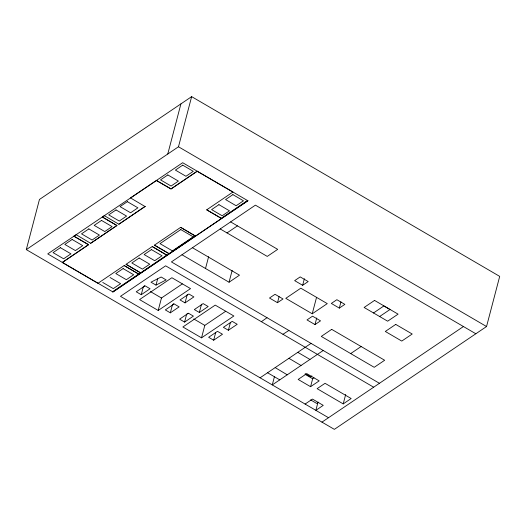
<?xml version="1.0" encoding="UTF-8"?>
<svg xmlns="http://www.w3.org/2000/svg" width="526" height="526" viewBox="0 0 526 526"><rect width="100%" height="100%" fill="white"/><g stroke="black" fill="none" stroke-linecap="round" stroke-linejoin="round"><path stroke-width="0.79" d="M26.3 249.613L39.457 199.472L191.642 96.639L499.7 276.387L486.543 326.528L334.358 429.361L26.3 249.613L178.485 146.774L191.642 96.639M124.169 265.604L138.732 274.099L124.195 265.512L97.968 283.304L62.278 262.481L88.499 244.689L73.942 236.194L88.499 244.689M73.916 236.279L76.138 234.708L90.676 243.295L116.897 225.496L102.333 217.001L116.897 225.496M118.869 224.24L145.097 206.448L118.869 224.24L104.332 215.653L102.314 217.093M247.871 200.748L112.926 291.93L47.741 253.894L182.68 162.712L247.871 200.748L112.906 292.022L112.551 291.713M156.459 180.503L171.042 188.913L197.243 171.206L171.016 188.998L156.459 180.503L130.533 197.947L145.071 206.534M167.774 154.013L180.924 103.878M152.257 246.549L166.795 255.136L152.257 246.549L126.03 264.341L140.593 272.843L126.056 264.256M141.244 294.711L150.068 288.748L145.058 285.822L136.227 291.785L141.244 294.711L143.348 286.677L144.709 285.763M154.44 245.149L168.997 253.644L154.44 245.149L180.661 227.357L195.199 235.937L180.661 227.357M156.005 285.112L166.157 279.924L161.147 277.005L150.988 282.186L156.005 285.112L157.636 278.885M158.194 310.465L190.53 288.616L171.884 277.735L139.548 299.583L158.194 310.465L161.462 298.012L182.344 283.902M170.325 312.832L179.149 306.868L174.139 303.943L165.315 309.906L170.325 312.832L172.489 304.6L173.843 303.68M206.711 209.828L221.268 218.323L206.711 209.828L232.933 192.036L197.217 171.298M185.053 302.877L193.877 296.914L188.867 293.988L180.043 299.951L185.053 302.877L187.249 294.507M184.58 322.09L193.404 316.126L188.393 313.2L179.57 319.164L184.58 322.09L186.638 314.232L187.999 313.318M205.521 268.497L208.625 256.662M199.341 312.49L208.165 306.526L203.154 303.601L194.331 309.564L199.341 312.49L201.517 304.192M201.53 337.843L233.866 315.995L215.219 305.113L182.89 326.962L201.53 337.843L204.798 325.39L225.68 311.28M213.661 340.21L222.485 334.247L217.475 331.321L208.651 337.284L213.661 340.21L215.713 332.393M181.989 254.768L229.047 282.225L232.157 270.39M228.389 330.256L237.213 324.292L232.203 321.366L223.379 327.33L228.389 330.256L230.441 322.451M277.491 302.7L283.021 298.965L275.032 294.297L269.496 298.038L277.491 302.7L279.076 296.644M274.526 376.346L272.277 384.914L323.214 350.494M302.647 285.302L308.183 281.561L300.195 276.9L294.659 280.641L302.647 285.302L304.376 278.727M312.234 313.785L327.271 303.62L300.813 288.182L285.776 298.347L312.234 313.785L316.567 297.282M314.995 324.581L320.531 320.847L312.536 316.179L307 319.92L314.995 324.581L316.731 317.967M310.577 386.695L319.19 380.877L306.757 373.624L298.15 379.443L310.577 386.695L312.661 378.753L313.989 377.859M339.316 308.105L344.852 304.363L336.864 299.702L331.327 303.436L339.316 308.105L340.96 301.858M317.947 402.403L315.863 410.346L323.247 405.355L312.477 399.076L305.1 404.06M343.215 403.902L351.151 398.537L325.048 383.309L317.112 388.668L343.215 403.902L345.694 394.447M261.383 321.695L267.011 317.697M62.278 262.481L88.48 244.774M90.676 243.295L116.877 225.588M112.531 291.805L138.752 274.007M140.593 272.843L166.814 255.044M168.997 253.644L195.225 235.852M221.268 218.323L247.496 200.531L247.845 200.833M226.995 232.919L237.436 225.871M229.047 282.225L239.488 275.177L192.424 247.713M260.087 377.8L311.024 343.379M373.447 313.003L383.881 305.954L389.99 309.518L379.555 316.573M311.879 375.912L310.557 376.807L305.159 373.657M350.691 353.584L361.125 346.529M318.559 402.16L316.678 403.429L310.629 399.898M321.971 422.135L463.445 326.534M282.955 334.28L288.886 330.459M178.485 146.774L486.543 326.528M475.833 333.767L255.412 205.153L171.41 261.915L379.437 383.296M230.631 221.9L277.695 249.357L267.254 256.412L220.197 228.948M373.657 387.202L165.631 265.821L120.474 296.335L328.5 417.716M297.769 352.335L309.959 359.449M305.067 374.321L312.661 378.753M150.41 291.568L161.462 298.012M193.752 318.94L204.798 325.39M110.066 277.504L120.632 283.665L113.314 288.616L102.748 282.449M267.563 372.75L279.753 379.864M288.919 358.318L301.03 365.485M275.17 367.602L287.229 374.808M127.345 201.662L120.027 206.613L130.593 212.774L137.911 207.829L127.345 201.662M72.141 239.475L64.823 244.426L75.389 250.586L82.707 245.642L72.141 239.475M116.022 209.933L108.704 214.878L119.27 221.045L126.588 216.094L116.022 209.933M167.833 174.934L160.515 179.879L171.081 186.046L178.399 181.095L167.833 174.934M60.378 247.674L53.06 252.625L63.626 258.785L70.944 253.841L60.378 247.674M182.713 165.157L175.395 170.102L185.961 176.269L193.279 171.325L182.713 165.157M88.841 228.909L81.523 233.853L92.089 240.02L99.407 235.076L88.841 228.909M101.518 220.427L94.2 225.371L104.766 231.539L112.084 226.594L101.518 220.427M180.799 229.579L160.003 243.637L172.436 250.889L193.233 236.838L180.799 229.579M123.11 268.589L115.792 273.533L126.358 279.7L133.676 274.756L123.11 268.589M151.449 249.607L144.124 254.558L154.697 260.718L162.015 255.774L151.449 249.607M232.9 194.633L225.582 199.578L236.148 205.745L243.466 200.8L232.9 194.633M139.16 258.016L131.842 262.967L142.408 269.128L149.726 264.183L139.16 258.016M218.921 204.66L211.603 209.604L222.169 215.772L229.487 210.827L218.921 204.66M331.709 329.368L321.274 336.416L374.216 367.312L384.657 360.257L331.709 329.368M374.551 300.418L364.117 307.467L387.649 321.195L398.083 314.147L374.551 300.418M395.743 324.404L385.302 331.459L401.772 341.072L412.213 334.017L395.743 324.404"/></g></svg>
